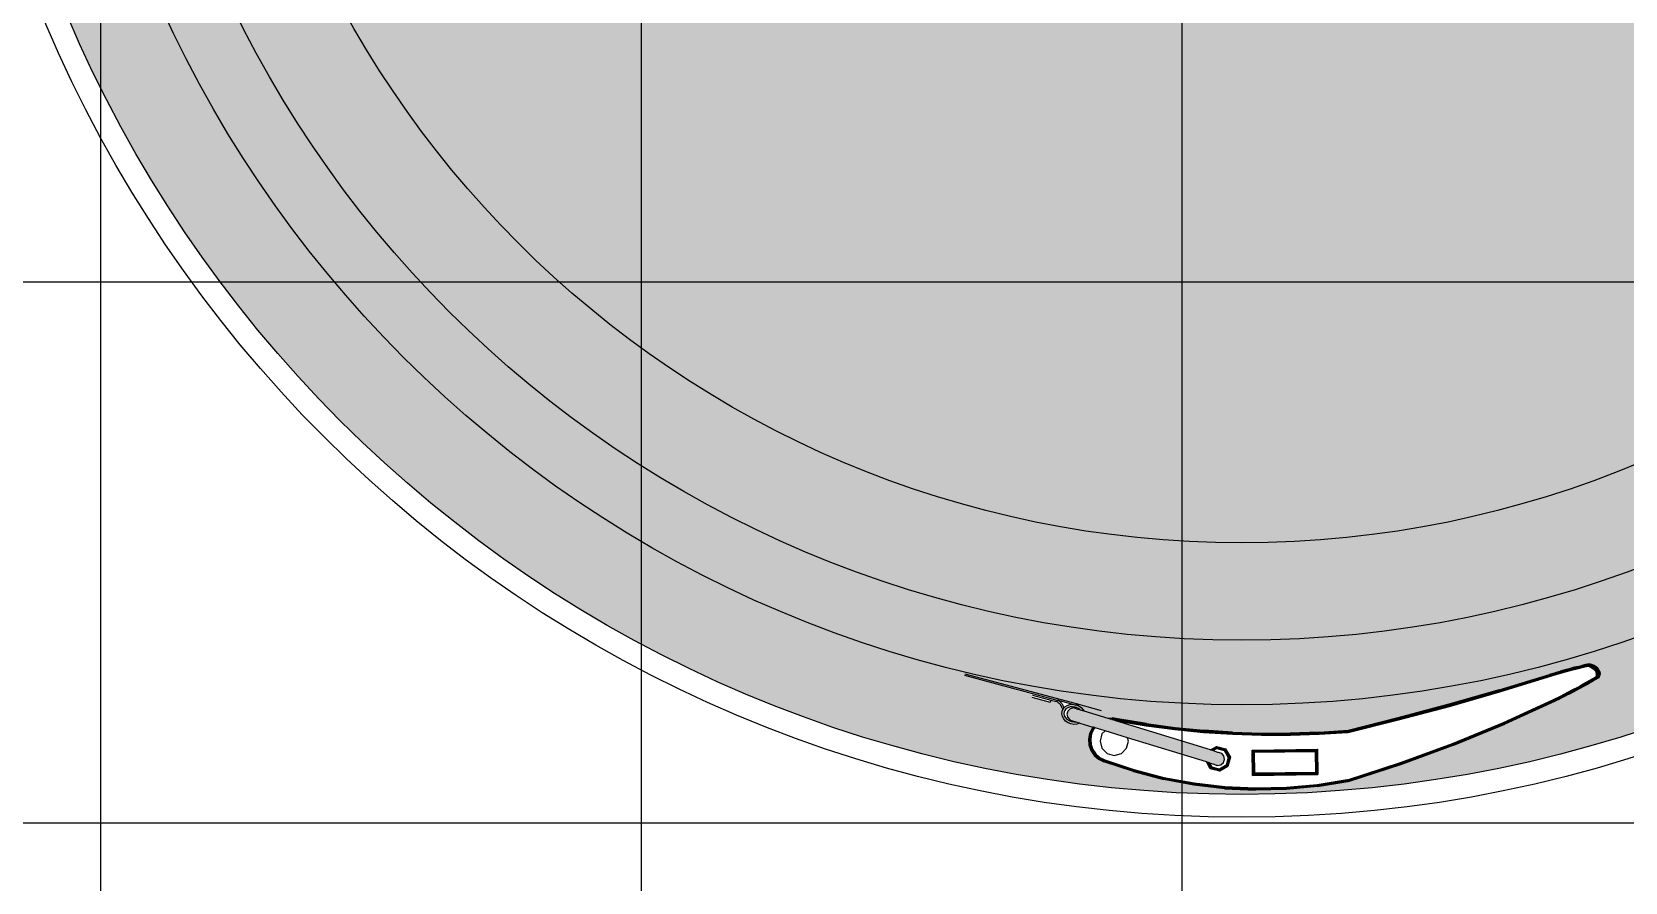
# Model space of a CAD drawing. Header units: millimetres. Extents: x -10849 to 51582, y -14593 to 28921.
# Drawn here: x 9345.4 to 9683, y 17639.5 to 17819.6 of the extents above; entities that cross this region are included whole.
import ezdxf

# ---------------------------------------------------------------- set-up
doc = ezdxf.new("R2010")
doc.units = ezdxf.units.MM
doc.layers.add('A-Door', color=150, linetype='Continuous')
doc.layers.add('Edges', color=7, linetype='Continuous')

# ---------------------------------------------------------------- blocks, each defined once
blk = doc.blocks.new('plasticwaterdrumplan')
at = {"layer": 'Edges'}
for p, q in [((31.297, -10.199), (31.331, -10.189)), ((31.331, -10.191), (31.298, -10.201)), ((31.332, -10.194), (31.299, -10.204)), ((31.364, -10.179), (31.331, -10.189)), ((31.365, -10.182), (31.331, -10.191)), ((31.366, -10.185), (31.332, -10.194)), ((31.367, -10.189), (31.334, -10.198)), ((31.369, -10.193), (31.335, -10.203)), ((31.337, -10.208), (31.404, -10.189)), ((31.398, -10.17), (31.364, -10.179)), ((31.399, -10.172), (31.365, -10.182)), ((31.4, -10.175), (31.366, -10.185)), ((31.401, -10.179), (31.367, -10.189)), ((31.402, -10.184), (31.369, -10.193)), ((31.398, -10.17), (31.432, -10.161)), ((31.433, -10.163), (31.399, -10.172)), ((31.434, -10.166), (31.4, -10.175)), ((31.435, -10.17), (31.401, -10.179)), ((31.436, -10.175), (31.402, -10.184)), ((31.404, -10.189), (31.437, -10.18)), ((31.466, -10.152), (31.432, -10.161)), ((31.467, -10.154), (31.433, -10.163)), ((31.467, -10.157), (31.434, -10.166)), ((31.468, -10.161), (31.435, -10.17)), ((31.469, -10.166), (31.436, -10.175)), ((31.437, -10.18), (31.504, -10.162)), ((31.5, -10.143), (31.466, -10.152)), ((31.501, -10.146), (31.467, -10.154)), ((31.501, -10.149), (31.467, -10.157)), ((31.502, -10.153), (31.468, -10.161)), ((31.503, -10.157), (31.469, -10.166)), ((31.5, -10.143), (31.534, -10.134)), ((31.535, -10.137), (31.501, -10.146)), ((31.535, -10.14), (31.501, -10.149)), ((31.536, -10.144), (31.502, -10.153)), ((31.537, -10.149), (31.503, -10.157)), ((31.504, -10.162), (31.538, -10.154)), ((31.568, -10.126), (31.534, -10.134)), ((31.569, -10.129), (31.535, -10.137)), ((31.569, -10.132), (31.535, -10.14)), ((31.57, -10.136), (31.536, -10.144)), ((31.571, -10.141), (31.537, -10.149)), ((31.538, -10.154), (31.591, -10.141)), ((31.603, -10.118), (31.568, -10.126)), ((31.601, -10.121), (31.569, -10.129)), ((31.599, -10.125), (31.569, -10.132)), ((31.597, -10.13), (31.57, -10.136)), ((31.594, -10.135), (31.571, -10.141)), ((31.594, -10.135), (31.591, -10.141)), ((31.591, -10.141), (31.604, -10.145)), ((31.597, -10.13), (31.594, -10.135)), ((31.61, -10.14), (31.594, -10.135)), ((31.599, -10.125), (31.597, -10.13)), ((31.616, -10.135), (31.597, -10.13)), ((31.601, -10.121), (31.599, -10.125)), ((31.621, -10.131), (31.599, -10.125)), ((31.603, -10.118), (31.601, -10.121)), ((31.625, -10.128), (31.601, -10.121)), ((31.603, -10.118), (31.628, -10.125)), ((31.627, -10.126), (31.603, -10.118)), ((31.604, -10.145), (31.623, -10.153)), ((31.63, -10.148), (31.61, -10.14)), ((31.616, -10.135), (31.621, -10.131)), ((31.637, -10.143), (31.616, -10.135)), ((31.621, -10.131), (31.625, -10.128)), ((31.643, -10.14), (31.621, -10.131)), ((31.623, -10.153), (31.639, -10.162)), ((31.625, -10.128), (31.627, -10.126)), ((31.647, -10.137), (31.625, -10.128)), ((31.627, -10.126), (31.628, -10.125)), ((31.65, -10.135), (31.627, -10.126)), ((31.651, -10.134), (31.628, -10.125)), ((31.647, -10.158), (31.63, -10.148)), ((31.643, -10.14), (31.637, -10.143)), ((31.654, -10.154), (31.637, -10.143)), ((31.639, -10.162), (31.652, -10.174)), ((31.647, -10.137), (31.643, -10.14)), ((31.661, -10.151), (31.643, -10.14)), ((31.65, -10.135), (31.647, -10.137)), ((31.666, -10.148), (31.647, -10.137)), ((31.661, -10.17), (31.647, -10.158)), ((31.65, -10.135), (31.651, -10.134)), ((31.669, -10.146), (31.65, -10.135)), ((31.67, -10.146), (31.651, -10.134)), ((31.652, -10.174), (31.662, -10.187)), ((31.661, -10.151), (31.654, -10.154)), ((31.669, -10.167), (31.654, -10.154)), ((31.666, -10.148), (31.661, -10.151)), ((31.675, -10.164), (31.661, -10.151)), ((31.671, -10.184), (31.661, -10.17)), ((31.662, -10.187), (31.667, -10.201)), ((31.669, -10.146), (31.666, -10.148)), ((31.681, -10.161), (31.666, -10.148)), ((31.669, -10.146), (31.67, -10.146)), ((31.684, -10.16), (31.669, -10.146)), ((31.669, -10.167), (31.675, -10.164)), ((31.679, -10.181), (31.669, -10.167)), ((31.67, -10.146), (31.685, -10.159)), ((31.677, -10.199), (31.671, -10.184)), ((31.675, -10.164), (31.681, -10.161)), ((31.686, -10.178), (31.675, -10.164)), ((31.686, -10.178), (31.679, -10.181)), ((31.685, -10.196), (31.679, -10.181)), ((31.681, -10.161), (31.684, -10.16)), ((31.692, -10.176), (31.681, -10.161)), ((31.684, -10.16), (31.685, -10.159)), ((31.695, -10.175), (31.684, -10.16)), ((31.696, -10.175), (31.685, -10.159)), ((31.693, -10.194), (31.685, -10.196)), ((31.688, -10.213), (31.685, -10.196)), ((31.692, -10.176), (31.686, -10.178)), ((31.693, -10.194), (31.686, -10.178)), ((31.695, -10.175), (31.692, -10.176)), ((31.698, -10.193), (31.692, -10.176)), ((31.698, -10.193), (31.693, -10.194)), ((31.695, -10.212), (31.693, -10.194)), ((31.695, -10.175), (31.696, -10.175)), ((31.702, -10.192), (31.695, -10.175)), ((31.703, -10.192), (31.696, -10.175)), ((31.702, -10.192), (31.698, -10.193)), ((31.701, -10.211), (31.698, -10.193)), ((31.702, -10.192), (31.703, -10.192)), ((31.704, -10.21), (31.702, -10.192)), ((31.703, -10.192), (31.706, -10.21)), ((25.724, -10.226), (26.594, -10.46)), ((25.728, -10.213), (26.776, -10.493)), ((30.757, -10.364), (31.23, -10.219)), ((31.231, -10.222), (30.758, -10.366)), ((31.232, -10.225), (30.759, -10.369)), ((31.234, -10.229), (30.761, -10.373)), ((31.235, -10.233), (30.763, -10.377)), ((30.764, -10.382), (31.304, -10.217)), ((31.263, -10.209), (31.23, -10.219)), ((31.264, -10.211), (31.231, -10.222)), ((31.265, -10.214), (31.232, -10.225)), ((31.267, -10.218), (31.234, -10.229)), ((31.269, -10.223), (31.235, -10.233)), ((31.263, -10.209), (31.297, -10.199)), ((31.298, -10.201), (31.264, -10.211)), ((31.299, -10.204), (31.265, -10.214)), ((31.3, -10.208), (31.267, -10.218)), ((31.302, -10.213), (31.269, -10.223)), ((31.334, -10.198), (31.3, -10.208)), ((31.335, -10.203), (31.302, -10.213)), ((31.304, -10.217), (31.337, -10.208)), ((31.438, -10.368), (31.508, -10.331)), ((31.513, -10.334), (31.478, -10.353)), ((31.517, -10.338), (31.483, -10.356)), ((31.521, -10.34), (31.486, -10.359)), ((31.524, -10.343), (31.489, -10.361)), ((31.527, -10.344), (31.492, -10.363)), ((31.508, -10.331), (31.542, -10.312)), ((31.547, -10.316), (31.513, -10.334)), ((31.552, -10.319), (31.517, -10.338)), ((31.556, -10.322), (31.521, -10.34)), ((31.559, -10.324), (31.524, -10.343)), ((31.561, -10.325), (31.527, -10.344)), ((31.542, -10.312), (31.609, -10.274)), ((31.581, -10.297), (31.547, -10.316)), ((31.586, -10.3), (31.552, -10.319)), ((31.59, -10.302), (31.556, -10.322)), ((31.593, -10.305), (31.559, -10.324)), ((31.561, -10.325), (31.596, -10.306)), ((31.615, -10.277), (31.581, -10.297)), ((31.62, -10.281), (31.586, -10.3)), ((31.624, -10.283), (31.59, -10.302)), ((31.627, -10.285), (31.593, -10.305)), ((31.63, -10.287), (31.596, -10.306)), ((31.609, -10.274), (31.665, -10.242)), ((31.648, -10.258), (31.615, -10.277)), ((31.653, -10.261), (31.62, -10.281)), ((31.657, -10.264), (31.624, -10.283)), ((31.661, -10.266), (31.627, -10.285)), ((31.663, -10.268), (31.63, -10.287)), ((31.673, -10.244), (31.648, -10.258)), ((31.681, -10.245), (31.653, -10.261)), ((31.688, -10.246), (31.657, -10.264)), ((31.693, -10.247), (31.661, -10.266)), ((31.663, -10.268), (31.697, -10.248)), ((31.696, -10.248), (31.663, -10.268)), ((31.668, -10.233), (31.665, -10.242)), ((31.665, -10.242), (31.673, -10.244)), ((31.667, -10.201), (31.67, -10.216)), ((31.67, -10.216), (31.668, -10.233)), ((31.673, -10.244), (31.677, -10.231)), ((31.673, -10.244), (31.681, -10.245)), ((31.679, -10.215), (31.677, -10.199)), ((31.677, -10.231), (31.679, -10.215)), ((31.681, -10.245), (31.686, -10.231)), ((31.681, -10.245), (31.688, -10.246)), ((31.686, -10.231), (31.688, -10.213)), ((31.686, -10.231), (31.693, -10.23)), ((31.695, -10.212), (31.688, -10.213)), ((31.688, -10.246), (31.693, -10.23)), ((31.688, -10.246), (31.693, -10.247)), ((31.693, -10.23), (31.695, -10.212)), ((31.693, -10.247), (31.699, -10.229)), ((31.693, -10.23), (31.699, -10.229)), ((31.693, -10.247), (31.696, -10.248)), ((31.701, -10.211), (31.695, -10.212)), ((31.696, -10.248), (31.702, -10.229)), ((31.696, -10.248), (31.697, -10.248)), ((31.697, -10.248), (31.703, -10.229)), ((31.699, -10.229), (31.701, -10.211)), ((31.699, -10.229), (31.702, -10.229)), ((31.704, -10.21), (31.701, -10.211)), ((31.702, -10.229), (31.704, -10.21)), ((31.702, -10.229), (31.703, -10.229)), ((31.706, -10.21), (31.703, -10.229)), ((31.704, -10.21), (31.706, -10.21)), ((26.359, -10.433), (26.532, -10.48)), ((26.364, -10.414), (26.537, -10.46)), ((26.537, -10.46), (26.532, -10.48)), ((26.537, -10.46), (26.59, -10.474)), ((26.599, -10.478), (26.59, -10.474)), ((26.594, -10.46), (26.602, -10.462)), ((26.607, -10.483), (26.599, -10.478)), ((26.616, -10.47), (26.602, -10.462)), ((26.602, -10.462), (26.745, -10.5)), ((26.607, -10.483), (26.614, -10.489)), ((26.621, -10.495), (26.614, -10.489)), ((26.623, -10.475), (26.616, -10.47)), ((26.628, -10.503), (26.621, -10.495)), ((26.629, -10.48), (26.623, -10.475)), ((26.635, -10.486), (26.629, -10.48)), ((26.64, -10.492), (26.635, -10.486)), ((26.645, -10.498), (26.64, -10.492)), ((26.776, -10.493), (27.012, -10.557)), ((26.776, -10.493), (26.8, -10.515)), ((30.757, -10.364), (30.282, -10.5)), ((30.758, -10.366), (30.283, -10.502)), ((30.759, -10.369), (30.284, -10.505)), ((30.761, -10.373), (30.285, -10.509)), ((30.763, -10.377), (30.286, -10.514)), ((30.288, -10.519), (30.764, -10.382)), ((30.797, -10.67), (31.262, -10.457)), ((31.266, -10.461), (30.801, -10.674)), ((31.27, -10.464), (30.804, -10.678)), ((31.273, -10.468), (30.807, -10.681)), ((31.276, -10.47), (30.809, -10.684)), ((31.278, -10.472), (30.811, -10.686)), ((31.262, -10.457), (31.333, -10.422)), ((31.302, -10.443), (31.266, -10.461)), ((31.306, -10.447), (31.27, -10.464)), ((31.309, -10.45), (31.273, -10.468)), ((31.312, -10.452), (31.276, -10.47)), ((31.314, -10.454), (31.278, -10.472)), ((31.337, -10.426), (31.302, -10.443)), ((31.342, -10.429), (31.306, -10.447)), ((31.345, -10.432), (31.309, -10.45)), ((31.348, -10.435), (31.312, -10.452)), ((31.314, -10.454), (31.35, -10.436)), ((31.333, -10.422), (31.403, -10.386)), ((31.373, -10.408), (31.337, -10.426)), ((31.377, -10.411), (31.342, -10.429)), ((31.381, -10.414), (31.345, -10.432)), ((31.384, -10.417), (31.348, -10.435)), ((31.35, -10.436), (31.386, -10.418)), ((31.408, -10.39), (31.373, -10.408)), ((31.413, -10.393), (31.377, -10.411)), ((31.416, -10.396), (31.381, -10.414)), ((31.419, -10.398), (31.384, -10.417)), ((31.422, -10.4), (31.386, -10.418)), ((31.403, -10.386), (31.438, -10.368)), ((31.443, -10.371), (31.408, -10.39)), ((31.448, -10.375), (31.413, -10.393)), ((31.451, -10.378), (31.416, -10.396)), ((31.454, -10.38), (31.419, -10.398)), ((31.422, -10.4), (31.457, -10.382)), ((31.478, -10.353), (31.443, -10.371)), ((31.483, -10.356), (31.448, -10.375)), ((31.486, -10.359), (31.451, -10.378)), ((31.489, -10.361), (31.454, -10.38)), ((31.457, -10.382), (31.492, -10.363)), ((26.633, -10.51), (26.628, -10.503)), ((26.638, -10.518), (26.633, -10.51)), ((26.642, -10.527), (26.638, -10.518)), ((26.641, -10.59), (26.644, -10.566)), ((26.646, -10.615), (26.641, -10.59)), ((26.645, -10.536), (26.642, -10.527)), ((26.644, -10.566), (26.654, -10.544)), ((26.649, -10.506), (26.645, -10.498)), ((26.646, -10.539), (26.645, -10.536)), ((26.65, -10.545), (26.646, -10.539)), ((26.658, -10.638), (26.646, -10.615)), ((26.653, -10.513), (26.649, -10.506)), ((26.65, -10.545), (26.649, -10.55)), ((26.658, -10.529), (26.65, -10.545)), ((26.656, -10.521), (26.653, -10.513)), ((26.654, -10.544), (26.67, -10.525)), ((26.658, -10.529), (26.656, -10.521)), ((26.676, -10.658), (26.658, -10.638)), ((26.662, -10.571), (26.66, -10.586)), ((26.66, -10.586), (26.663, -10.604)), ((26.668, -10.557), (26.662, -10.571)), ((26.663, -10.604), (26.673, -10.622)), ((26.679, -10.543), (26.668, -10.557)), ((26.67, -10.525), (26.692, -10.511)), ((26.673, -10.622), (26.688, -10.639)), ((26.696, -10.532), (26.679, -10.543)), ((26.696, -10.564), (26.688, -10.594)), ((26.688, -10.594), (26.696, -10.625)), ((26.688, -10.639), (26.708, -10.653)), ((26.692, -10.511), (26.717, -10.502)), ((26.718, -10.525), (26.696, -10.532)), ((26.718, -10.541), (26.696, -10.564)), ((26.696, -10.625), (26.718, -10.648)), ((26.717, -10.502), (26.745, -10.5)), ((26.742, -10.523), (26.718, -10.525)), ((26.749, -10.533), (26.718, -10.541)), ((26.767, -10.527), (26.742, -10.523)), ((26.745, -10.5), (26.773, -10.504)), ((26.745, -10.5), (26.772, -10.507)), ((26.78, -10.541), (26.749, -10.533)), ((26.791, -10.536), (26.767, -10.527)), ((26.8, -10.515), (26.772, -10.507)), ((26.773, -10.504), (26.8, -10.515)), ((26.78, -10.541), (26.805, -10.549)), ((26.811, -10.55), (26.791, -10.536)), ((26.8, -10.515), (26.823, -10.531)), ((26.811, -10.55), (26.805, -10.549)), ((26.812, -10.551), (26.811, -10.55)), ((26.812, -10.551), (26.846, -10.561)), ((26.823, -10.531), (26.841, -10.551)), ((26.841, -10.551), (26.846, -10.561)), ((26.846, -10.561), (27.073, -10.631)), ((27.073, -10.631), (27.115, -10.627)), ((27.078, -10.633), (27.073, -10.631)), ((27.078, -10.633), (27.114, -10.63)), ((27.087, -10.635), (27.078, -10.633)), ((27.087, -10.635), (27.114, -10.633)), ((27.098, -10.639), (27.087, -10.635)), ((27.098, -10.639), (27.114, -10.638)), ((27.11, -10.643), (27.098, -10.639)), ((27.11, -10.643), (27.114, -10.642)), ((27.114, -10.63), (27.115, -10.627)), ((27.114, -10.633), (27.114, -10.63)), ((27.114, -10.63), (27.168, -10.64)), ((27.114, -10.633), (27.168, -10.643)), ((27.114, -10.638), (27.114, -10.633)), ((27.114, -10.638), (27.167, -10.648)), ((27.114, -10.642), (27.166, -10.652)), ((27.148, -10.654), (27.114, -10.642)), ((27.169, -10.638), (27.115, -10.627)), ((27.437, -10.684), (27.168, -10.64)), ((27.436, -10.688), (27.168, -10.643)), ((27.437, -10.682), (27.169, -10.638)), ((29.804, -10.627), (29.334, -10.745)), ((29.805, -10.63), (29.334, -10.747)), ((29.806, -10.633), (29.335, -10.75)), ((29.807, -10.637), (29.335, -10.754)), ((29.808, -10.641), (29.335, -10.759)), ((29.336, -10.764), (29.809, -10.646)), ((30.282, -10.5), (29.804, -10.627)), ((30.283, -10.502), (29.805, -10.63)), ((30.284, -10.505), (29.806, -10.633)), ((30.285, -10.509), (29.807, -10.637)), ((30.286, -10.514), (29.808, -10.641)), ((29.809, -10.646), (30.288, -10.519)), ((26.699, -10.674), (26.676, -10.658)), ((26.725, -10.684), (26.699, -10.674)), ((26.708, -10.653), (26.731, -10.662)), ((26.718, -10.648), (26.772, -10.664)), ((26.753, -10.689), (26.725, -10.684)), ((26.731, -10.662), (26.756, -10.665)), ((26.781, -10.686), (26.753, -10.689)), ((26.756, -10.665), (26.772, -10.664)), ((26.772, -10.664), (26.81, -10.676)), ((26.806, -10.678), (26.781, -10.686)), ((26.81, -10.676), (26.806, -10.678)), ((26.81, -10.676), (26.933, -10.714)), ((26.902, -10.773), (26.891, -10.827)), ((26.894, -10.827), (26.904, -10.774)), ((26.897, -10.828), (26.907, -10.775)), ((26.926, -10.723), (26.902, -10.773)), ((26.902, -10.773), (26.904, -10.774)), ((26.902, -10.828), (26.911, -10.776)), ((26.904, -10.774), (26.928, -10.725)), ((26.904, -10.774), (26.907, -10.775)), ((26.906, -10.828), (26.916, -10.778)), ((26.907, -10.775), (26.931, -10.726)), ((26.907, -10.775), (26.911, -10.776)), ((26.911, -10.776), (26.934, -10.729)), ((26.921, -10.779), (26.912, -10.828)), ((26.916, -10.778), (26.938, -10.731)), ((26.943, -10.734), (26.921, -10.779)), ((26.933, -10.714), (26.926, -10.723)), ((26.928, -10.725), (26.926, -10.723)), ((26.928, -10.725), (26.936, -10.715)), ((26.931, -10.726), (26.928, -10.725)), ((26.931, -10.726), (26.94, -10.716)), ((26.934, -10.729), (26.931, -10.726)), ((26.936, -10.715), (26.933, -10.714)), ((26.934, -10.729), (26.944, -10.717)), ((26.94, -10.716), (26.936, -10.715)), ((26.938, -10.731), (26.949, -10.719)), ((26.944, -10.717), (26.94, -10.716)), ((26.955, -10.72), (26.943, -10.734)), ((26.949, -10.719), (26.944, -10.717)), ((26.955, -10.72), (26.949, -10.719)), ((27.048, -10.749), (26.955, -10.72)), ((27.018, -10.779), (27, -10.846)), ((27.048, -10.749), (27.018, -10.779)), ((27.259, -10.814), (27.048, -10.749)), ((27.165, -10.658), (27.148, -10.654)), ((28.039, -10.928), (27.148, -10.654)), ((27.165, -10.658), (27.434, -10.702)), ((27.435, -10.697), (27.166, -10.652)), ((27.436, -10.692), (27.167, -10.648)), ((27.434, -10.702), (27.704, -10.737)), ((27.705, -10.732), (27.435, -10.697)), ((27.706, -10.723), (27.436, -10.688)), ((27.705, -10.727), (27.436, -10.692)), ((27.437, -10.682), (27.706, -10.717)), ((27.706, -10.72), (27.437, -10.684)), ((27.704, -10.737), (27.975, -10.764)), ((27.976, -10.754), (27.705, -10.727)), ((27.976, -10.759), (27.705, -10.732)), ((27.706, -10.717), (27.977, -10.744)), ((27.977, -10.746), (27.706, -10.72)), ((27.976, -10.75), (27.706, -10.723)), ((27.975, -10.764), (28.247, -10.782)), ((28.248, -10.767), (27.976, -10.75)), ((28.248, -10.772), (27.976, -10.754)), ((28.247, -10.776), (27.976, -10.759)), ((28.248, -10.762), (27.977, -10.744)), ((28.248, -10.764), (27.977, -10.746)), ((28.519, -10.785), (28.247, -10.776)), ((28.247, -10.782), (28.519, -10.791)), ((28.248, -10.762), (28.52, -10.77)), ((28.52, -10.773), (28.248, -10.764)), ((28.52, -10.776), (28.248, -10.767)), ((28.519, -10.781), (28.248, -10.772)), ((28.792, -10.781), (28.519, -10.781)), ((28.792, -10.785), (28.519, -10.785)), ((28.519, -10.791), (28.792, -10.791)), ((28.52, -10.77), (28.791, -10.77)), ((28.791, -10.773), (28.52, -10.773)), ((28.792, -10.776), (28.52, -10.776)), ((29.063, -10.762), (28.791, -10.77)), ((29.063, -10.764), (28.791, -10.773)), ((29.063, -10.768), (28.792, -10.776)), ((29.063, -10.772), (28.792, -10.781)), ((29.064, -10.777), (28.792, -10.785)), ((28.792, -10.791), (29.064, -10.782)), ((29.063, -10.762), (29.334, -10.745)), ((29.334, -10.747), (29.063, -10.764)), ((29.335, -10.75), (29.063, -10.768)), ((29.326, -10.756), (29.063, -10.772)), ((29.327, -10.76), (29.064, -10.777)), ((29.064, -10.782), (29.328, -10.765)), ((29.335, -10.754), (29.326, -10.756)), ((29.326, -10.756), (29.327, -10.76)), ((29.327, -10.761), (29.332, -10.759)), ((29.332, -10.759), (29.327, -10.76)), ((29.327, -10.76), (29.327, -10.761)), ((29.327, -10.761), (29.328, -10.765)), ((29.328, -10.766), (29.336, -10.764)), ((29.328, -10.765), (29.336, -10.764)), ((29.328, -10.765), (29.328, -10.766)), ((29.332, -10.759), (29.335, -10.759)), ((29.334, -10.747), (29.334, -10.745)), ((29.335, -10.75), (29.334, -10.747)), ((29.335, -10.754), (29.335, -10.75)), ((29.335, -10.754), (29.335, -10.759)), ((29.335, -10.759), (29.336, -10.764)), ((30.318, -10.868), (30.797, -10.67)), ((30.801, -10.674), (30.321, -10.872)), ((30.804, -10.678), (30.324, -10.876)), ((30.807, -10.681), (30.327, -10.879)), ((30.809, -10.684), (30.329, -10.882)), ((30.33, -10.884), (30.811, -10.686)), ((26.891, -10.827), (26.896, -10.882)), ((26.894, -10.827), (26.891, -10.827)), ((26.898, -10.882), (26.894, -10.827)), ((26.897, -10.828), (26.894, -10.827)), ((26.896, -10.882), (26.914, -10.935)), ((26.898, -10.882), (26.896, -10.882)), ((26.901, -10.881), (26.897, -10.828)), ((26.902, -10.828), (26.897, -10.828)), ((26.901, -10.881), (26.898, -10.882)), ((26.916, -10.933), (26.898, -10.882)), ((26.906, -10.88), (26.901, -10.881)), ((26.919, -10.932), (26.901, -10.881)), ((26.906, -10.88), (26.902, -10.828)), ((26.91, -10.879), (26.906, -10.828)), ((26.923, -10.93), (26.906, -10.88)), ((26.927, -10.928), (26.91, -10.879)), ((26.912, -10.828), (26.916, -10.878)), ((26.916, -10.933), (26.914, -10.935)), ((26.914, -10.935), (26.945, -10.98)), ((26.916, -10.878), (26.932, -10.925)), ((26.919, -10.932), (26.916, -10.933)), ((26.947, -10.979), (26.916, -10.933)), ((26.923, -10.93), (26.919, -10.932)), ((26.95, -10.976), (26.919, -10.932)), ((26.953, -10.974), (26.923, -10.93)), ((26.956, -10.97), (26.927, -10.928)), ((26.932, -10.925), (26.96, -10.967)), ((27, -10.846), (27.018, -10.913)), ((27.018, -10.913), (27.067, -10.962)), ((27.201, -10.962), (27.25, -10.913)), ((27.25, -10.913), (27.268, -10.846)), ((27.268, -10.846), (27.259, -10.814)), ((28.001, -11.042), (27.259, -10.814)), ((28.039, -10.928), (28.095, -10.896)), ((28.045, -10.93), (28.039, -10.928)), ((28.096, -10.901), (28.045, -10.93)), ((28.052, -10.932), (28.045, -10.93)), ((28.096, -10.907), (28.052, -10.932)), ((28.057, -10.934), (28.052, -10.932)), ((28.097, -10.911), (28.057, -10.934)), ((28.061, -10.935), (28.057, -10.934)), ((28.097, -10.914), (28.061, -10.935)), ((28.065, -10.936), (28.061, -10.935)), ((28.065, -10.936), (28.098, -10.917)), ((28.065, -10.936), (28.106, -10.949)), ((28.095, -10.896), (28.182, -10.919)), ((28.179, -10.924), (28.096, -10.901)), ((28.096, -10.907), (28.096, -10.901)), ((28.176, -10.928), (28.096, -10.907)), ((28.097, -10.911), (28.096, -10.907)), ((28.173, -10.931), (28.097, -10.911)), ((28.097, -10.914), (28.097, -10.911)), ((28.171, -10.934), (28.097, -10.914)), ((28.098, -10.917), (28.097, -10.914)), ((28.098, -10.917), (28.169, -10.936)), ((28.171, -10.934), (28.169, -10.936)), ((28.169, -10.936), (28.206, -11)), ((28.173, -10.931), (28.171, -10.934)), ((28.209, -11), (28.171, -10.934)), ((28.176, -10.928), (28.173, -10.931)), ((28.212, -11), (28.173, -10.931)), ((28.179, -10.924), (28.176, -10.928)), ((28.217, -10.999), (28.176, -10.928)), ((28.222, -10.998), (28.179, -10.924)), ((28.182, -10.919), (28.228, -10.998)), ((28.433, -10.932), (29.046, -10.923)), ((28.436, -11.169), (28.433, -10.932)), ((28.433, -10.932), (28.438, -10.937)), ((29.041, -10.928), (28.438, -10.937)), ((28.438, -10.937), (28.441, -11.163)), ((28.438, -10.937), (28.443, -10.941)), ((29.036, -10.933), (28.443, -10.941)), ((28.443, -10.941), (28.446, -11.158)), ((28.443, -10.941), (28.447, -10.946)), ((29.032, -10.937), (28.447, -10.946)), ((28.447, -10.946), (28.45, -10.949)), ((28.447, -10.946), (28.45, -11.154)), ((29.029, -10.941), (28.45, -10.949)), ((28.453, -10.951), (29.026, -10.943)), ((29.026, -10.943), (29.029, -10.941)), ((29.026, -10.943), (29.029, -11.14)), ((29.029, -10.941), (29.032, -10.937)), ((29.031, -11.143), (29.029, -10.941)), ((29.032, -10.937), (29.036, -10.933)), ((29.035, -11.146), (29.032, -10.937)), ((29.036, -10.933), (29.041, -10.928)), ((29.039, -11.15), (29.036, -10.933)), ((29.041, -10.928), (29.046, -10.923)), ((29.044, -11.155), (29.041, -10.928)), ((29.046, -10.923), (29.049, -11.16)), ((29.827, -11.048), (30.318, -10.868)), ((30.321, -10.872), (29.83, -11.053)), ((30.324, -10.876), (29.832, -11.057)), ((30.327, -10.879), (29.834, -11.061)), ((30.329, -10.882), (29.836, -11.063)), ((30.33, -10.884), (29.837, -11.066)), ((26.945, -10.98), (26.947, -10.979)), ((26.945, -10.98), (26.987, -11.016)), ((26.947, -10.979), (26.95, -10.976)), ((26.989, -11.014), (26.947, -10.979)), ((26.95, -10.976), (26.953, -10.974)), ((26.99, -11.011), (26.95, -10.976)), ((26.993, -11.008), (26.953, -10.974)), ((26.995, -11.004), (26.956, -10.97)), ((26.96, -10.967), (26.998, -10.999)), ((26.989, -11.014), (26.987, -11.016)), ((26.987, -11.016), (27.037, -11.04)), ((26.99, -11.011), (26.989, -11.014)), ((27.038, -11.038), (26.989, -11.014)), ((26.993, -11.008), (26.99, -11.011)), ((27.039, -11.035), (26.99, -11.011)), ((27.041, -11.031), (26.993, -11.008)), ((27.043, -11.026), (26.995, -11.004)), ((26.998, -10.999), (27.045, -11.022)), ((27.038, -11.038), (27.037, -11.04)), ((27.314, -11.133), (27.037, -11.04)), ((27.314, -11.13), (27.038, -11.038)), ((27.315, -11.127), (27.039, -11.035)), ((27.316, -11.123), (27.041, -11.031)), ((27.318, -11.119), (27.043, -11.026)), ((27.045, -11.022), (27.319, -11.114)), ((27.067, -10.962), (27.134, -10.98)), ((27.134, -10.98), (27.201, -10.962)), ((28.038, -11.107), (28.001, -11.042)), ((28.008, -11.044), (28.001, -11.042)), ((28.008, -11.044), (28.042, -11.103)), ((28.015, -11.047), (28.008, -11.044)), ((28.015, -11.047), (28.045, -11.098)), ((28.021, -11.048), (28.015, -11.047)), ((28.021, -11.048), (28.048, -11.095)), ((28.025, -11.05), (28.021, -11.048)), ((28.025, -11.05), (28.05, -11.092)), ((28.028, -11.051), (28.025, -11.05)), ((28.028, -11.051), (28.052, -11.09)), ((28.029, -11.051), (28.028, -11.051)), ((28.052, -11.09), (28.029, -11.051)), ((28.029, -11.051), (28.068, -11.063)), ((28.048, -11.095), (28.045, -11.098)), ((28.05, -11.092), (28.048, -11.095)), ((28.048, -11.095), (28.124, -11.115)), ((28.052, -11.09), (28.05, -11.092)), ((28.05, -11.092), (28.123, -11.112)), ((28.123, -11.109), (28.052, -11.09)), ((28.078, -11.066), (28.068, -11.063)), ((28.078, -11.066), (28.086, -11.068)), ((28.086, -11.068), (28.088, -11.069)), ((28.088, -11.069), (28.093, -11.071)), ((28.093, -11.071), (28.096, -11.071)), ((28.096, -11.071), (28.099, -11.072)), ((28.099, -11.072), (28.101, -11.073)), ((28.106, -11.074), (28.101, -11.073)), ((28.106, -10.949), (28.107, -10.949)), ((28.106, -11.074), (28.137, -11.069)), ((28.107, -10.949), (28.11, -10.95)), ((28.11, -10.95), (28.112, -10.951)), ((28.112, -10.951), (28.115, -10.952)), ((28.145, -10.962), (28.115, -10.952)), ((28.187, -11.072), (28.123, -11.109)), ((28.123, -11.112), (28.189, -11.074)), ((28.124, -11.115), (28.192, -11.076)), ((28.124, -11.12), (28.196, -11.079)), ((28.125, -11.125), (28.2, -11.082)), ((28.204, -11.085), (28.126, -11.13)), ((28.137, -11.069), (28.161, -11.048)), ((28.166, -10.986), (28.145, -10.962)), ((28.161, -11.048), (28.172, -11.018)), ((28.172, -11.018), (28.166, -10.986)), ((28.206, -11), (28.187, -11.072)), ((28.189, -11.074), (28.187, -11.072)), ((28.189, -11.074), (28.209, -11)), ((28.192, -11.076), (28.189, -11.074)), ((28.192, -11.076), (28.212, -11)), ((28.196, -11.079), (28.192, -11.076)), ((28.196, -11.079), (28.217, -10.999)), ((28.2, -11.082), (28.196, -11.079)), ((28.2, -11.082), (28.222, -10.998)), ((28.228, -10.998), (28.204, -11.085)), ((28.206, -11), (28.209, -11)), ((28.209, -11), (28.212, -11)), ((28.212, -11), (28.217, -10.999)), ((28.217, -10.999), (28.222, -10.998)), ((28.45, -10.949), (28.453, -11.151)), ((28.45, -10.949), (28.453, -10.951)), ((28.456, -11.148), (28.453, -10.951)), ((29.83, -11.053), (29.329, -11.216)), ((29.33, -11.21), (29.827, -11.048)), ((29.832, -11.057), (29.33, -11.22)), ((29.834, -11.061), (29.332, -11.225)), ((29.836, -11.063), (29.333, -11.227)), ((29.837, -11.066), (29.334, -11.23)), ((27.597, -11.204), (27.314, -11.13)), ((27.314, -11.133), (27.596, -11.206)), ((27.597, -11.2), (27.315, -11.127)), ((27.598, -11.196), (27.316, -11.123)), ((27.599, -11.192), (27.318, -11.119)), ((27.319, -11.114), (27.6, -11.187)), ((27.883, -11.259), (27.596, -11.206)), ((27.884, -11.254), (27.597, -11.2)), ((27.883, -11.257), (27.597, -11.204)), ((27.884, -11.25), (27.598, -11.196)), ((27.885, -11.245), (27.599, -11.192)), ((27.6, -11.187), (27.886, -11.24)), ((28.174, -11.279), (27.885, -11.245)), ((27.886, -11.24), (28.174, -11.273)), ((28.126, -11.13), (28.038, -11.107)), ((28.045, -11.098), (28.042, -11.103)), ((28.042, -11.103), (28.125, -11.125)), ((28.045, -11.098), (28.124, -11.12)), ((28.123, -11.112), (28.123, -11.109)), ((28.124, -11.115), (28.123, -11.112)), ((28.124, -11.12), (28.124, -11.115)), ((28.125, -11.125), (28.124, -11.12)), ((28.436, -11.169), (29.049, -11.16)), ((28.441, -11.163), (28.436, -11.169)), ((29.044, -11.155), (28.441, -11.163)), ((28.446, -11.158), (28.441, -11.163)), ((29.039, -11.15), (28.446, -11.158)), ((28.45, -11.154), (28.446, -11.158)), ((29.035, -11.146), (28.45, -11.154)), ((28.453, -11.151), (28.45, -11.154)), ((29.031, -11.143), (28.453, -11.151)), ((28.456, -11.148), (28.453, -11.151)), ((29.029, -11.14), (28.456, -11.148)), ((29.031, -11.143), (29.029, -11.14)), ((29.035, -11.146), (29.031, -11.143)), ((29.039, -11.15), (29.035, -11.146)), ((29.044, -11.155), (29.039, -11.15)), ((29.043, -11.254), (29.327, -11.208)), ((29.049, -11.16), (29.044, -11.155)), ((29.327, -11.213), (29.044, -11.259)), ((29.329, -11.218), (29.045, -11.264)), ((29.331, -11.222), (29.045, -11.268)), ((29.332, -11.225), (29.045, -11.271)), ((29.046, -11.274), (29.333, -11.227)), ((29.327, -11.208), (29.33, -11.207)), ((29.327, -11.211), (29.327, -11.208)), ((29.327, -11.211), (29.33, -11.21)), ((29.327, -11.211), (29.327, -11.213)), ((29.331, -11.212), (29.327, -11.213)), ((29.327, -11.213), (29.329, -11.216)), ((29.329, -11.216), (29.329, -11.218)), ((29.329, -11.218), (29.33, -11.22)), ((29.33, -11.207), (29.33, -11.21)), ((29.33, -11.21), (29.331, -11.212)), ((29.33, -11.22), (29.331, -11.222)), ((29.331, -11.222), (29.332, -11.225)), ((29.332, -11.225), (29.333, -11.227)), ((29.333, -11.227), (29.334, -11.23)), ((28.173, -11.291), (27.883, -11.257)), ((28.172, -11.294), (27.883, -11.259)), ((28.173, -11.283), (27.884, -11.25)), ((28.173, -11.288), (27.884, -11.254)), ((28.172, -11.294), (28.464, -11.307)), ((28.464, -11.297), (28.173, -11.283)), ((28.464, -11.301), (28.173, -11.288)), ((28.464, -11.304), (28.173, -11.291)), ((28.174, -11.273), (28.464, -11.287)), ((28.464, -11.292), (28.174, -11.279)), ((28.464, -11.287), (28.754, -11.28)), ((28.754, -11.286), (28.464, -11.292)), ((28.755, -11.29), (28.464, -11.297)), ((28.755, -11.295), (28.464, -11.301)), ((28.755, -11.298), (28.464, -11.304)), ((28.755, -11.3), (28.464, -11.307)), ((28.754, -11.28), (29.043, -11.254)), ((29.044, -11.259), (28.754, -11.286)), ((29.045, -11.264), (28.755, -11.29)), ((29.045, -11.268), (28.755, -11.295)), ((29.045, -11.271), (28.755, -11.298)), ((29.046, -11.274), (28.755, -11.3))]:
    blk.add_line(p, q, dxfattribs=at)
for radius in [12.215, 11.999, 11.157, 10.549, 9.633]:
    blk.add_circle((28.334, 0.652), radius, dxfattribs=at)

msp = doc.modelspace()

# ---------------------------------------------------------------- hatches: boundary and pattern name
at = {"true_color": 0x939598}
h = msp.add_hatch(dxfattribs=at)
h.set_pattern_fill('ANSI37', color=252, scale=916.692695, angle=45)
h.set_pattern_definition([(90, (78.38, 20287.45), (-114.5866, 0), []), (180, (78.38, 20287.45), (-7e-15, -114.5866), [])])
h.paths.add_polyline_path([(9307.38, 18684.3), (9307.38, 17584.27), (10407.41, 17584.27), (10407.41, 18684.3)])
h = msp.add_hatch(color=5)
h.dxf.hatch_style = 1
h.paths.add_polyline_path([(9871.95, 17928.27, 1), (9331.59, 17928.27, 1)])
h.paths.add_polyline_path([(9350.54, 17928.27, -1), (9853, 17928.27, -1)], flags=16)
h.paths.add_polyline_path([(9364.24, 17928.27, -1), (9839.31, 17928.27, -1)], flags=0)
h.paths.add_polyline_path([(9384.87, 17928.27, -1), (9818.68, 17928.27, -1)], flags=0)
h.paths.add_polyline_path([(9739.15, 17928.23, -1), (9809.05, 17928.23, -1)], flags=0)
h.paths.add_polyline_path([(9742.79, 17928.23, -1), (9805.41, 17928.23, -1)], flags=0)
h.paths.add_polyline_path([(9744.18, 17928.23, -1), (9804.02, 17928.23, -1)], flags=0)
h.paths.add_polyline_path([(9746.98, 17928.23, -1), (9801.22, 17928.23, -1)], flags=0)
h.paths.add_polyline_path([(9792.13, 17920.27), (9787.47, 17923.46), (9786.48, 17921.08), (9784.21, 17918.12), (9781.25, 17915.85), (9778.87, 17914.87), (9782.06, 17910.2), (9779.25, 17909.04), (9774.1, 17908.36), (9768.96, 17909.04), (9766.14, 17910.2), (9769.33, 17914.87), (9766.95, 17915.85), (9763.99, 17918.12), (9761.72, 17921.08), (9760.73, 17923.46), (9756.07, 17920.27), (9754.9, 17923.09), (9754.23, 17928.23), (9754.9, 17933.38), (9756.07, 17936.19), (9760.73, 17933), (9761.72, 17935.38), (9763.99, 17938.34), (9766.95, 17940.61), (9769.33, 17941.6), (9766.14, 17946.26), (9768.96, 17947.43), (9774.1, 17948.11), (9779.25, 17947.43), (9782.06, 17946.26), (9778.87, 17941.6), (9781.25, 17940.61), (9784.21, 17938.34), (9786.48, 17935.38), (9787.47, 17933), (9792.13, 17936.19), (9793.3, 17933.38), (9793.98, 17928.23), (9793.3, 17923.09)], flags=0)
h.paths.add_polyline_path([(9766.01, 17928.23, -1), (9782.2, 17928.23, -1)], flags=0)
h.paths.add_polyline_path([(9557.32, 17678.66), (9561.21, 17677.62), (9561.32, 17678.06), (9557.43, 17679.1)], flags=16)
h.paths.add_polyline_path([(9568.28, 17675.78), (9568.4, 17675.74), (9568.15, 17676.02)], flags=16)
h.paths.add_polyline_path([(9677.6, 17682.82), (9677.51, 17682.84), (9676.37, 17682.17), (9674.84, 17681.3), (9673.28, 17680.45), (9671.71, 17679.61), (9670.1, 17678.79), (9668.89, 17678.19), (9668.07, 17677.79), (9657.57, 17672.97), (9646.73, 17668.51), (9635.63, 17664.42), (9624.3, 17660.73), (9624.28, 17660.79), (9617.81, 17659.74), (9611.27, 17659.15), (9604.7, 17658.99), (9598.14, 17659.29), (9591.62, 17660.07), (9585.16, 17661.26), (9578.81, 17662.91), (9572.58, 17664.99), (9571.46, 17665.53), (9570.51, 17666.34), (9569.81, 17667.37), (9569.4, 17668.55), (9569.3, 17669.79), (9569.53, 17671.01), (9570.18, 17672.37), (9567.5, 17673.19), (9566.51, 17672.87), (9565.23, 17673.06), (9564.18, 17673.78), (9563.64, 17674.84), (9563.76, 17675.95), (9563.77, 17675.96), (9563.83, 17676.09), (9563.78, 17676.25), (9563.77, 17676.28), (9563.75, 17676.35), (9563.68, 17676.55), (9563.59, 17676.74), (9563.49, 17676.93), (9563.36, 17677.1), (9563.22, 17677.26), (9563.06, 17677.41), (9562.89, 17677.54), (9562.71, 17677.65), (9562.51, 17677.74), (9561.32, 17678.06), (9543.02, 17683.32), (9562.6, 17678.07), (9566.71, 17677.31), (9567.23, 17676.83), (9566.62, 17676.99), (9566.01, 17677.15), (9565.38, 17677.11), (9564.81, 17676.91), (9564.32, 17676.6), (9563.95, 17676.17), (9563.73, 17675.67), (9563.67, 17675.12), (9563.78, 17674.57), (9564.04, 17674.05), (9564.44, 17673.6), (9564.96, 17673.24), (9565.55, 17673.01), (9566.19, 17672.92), (9566.81, 17672.96), (9567.39, 17673.16), (9567.46, 17673.2), (9566.61, 17673.46), (9565.96, 17673.41), (9564.89, 17673.83), (9564.21, 17674.6), (9564.02, 17675.59), (9564.68, 17676.35), (9565.66, 17676.68), (9566.79, 17676.51), (9567.51, 17676.01), (9566.79, 17676.24), (9566.1, 17676.42), (9565.4, 17676.24), (9564.9, 17675.73), (9564.71, 17675.03), (9564.9, 17674.34), (9565.4, 17673.83), (9566.61, 17673.46), (9567.46, 17673.2), (9570.25, 17672.34), (9570.31, 17672.32), (9570.39, 17672.3), (9570.49, 17672.27), (9570.6, 17672.24), (9570.72, 17672.2), (9572.84, 17671.55), (9577.58, 17670.09), (9594.28, 17664.95), (9594.73, 17664.81), (9595.8, 17664.48), (9596.02, 17664.42), (9596.46, 17664.28), (9596.66, 17664.23), (9597.35, 17664.36), (9597.89, 17664.83), (9598.13, 17665.51), (9598, 17666.21), (9597.53, 17666.75), (9596.88, 17666.98), (9595.73, 17667.34), (9595.65, 17667.36), (9595.55, 17667.39), (9595.43, 17667.43), (9575.07, 17673.69), (9574.31, 17673.95), (9574.23, 17673.95), (9573.7, 17674.11), (9573.51, 17674.17), (9573.39, 17674.21), (9574.33, 17674.29), (9575.55, 17674.06), (9581.59, 17673.07), (9587.65, 17672.27), (9593.74, 17671.67), (9599.85, 17671.27), (9605.96, 17671.07), (9612.08, 17671.07), (9618.2, 17671.27), (9624.31, 17671.65), (9634.89, 17674.3), (9645.65, 17677.17), (9656.35, 17680.23), (9666.99, 17683.48), (9668.12, 17683.83), (9669.63, 17684.28), (9671.16, 17684.7), (9672.69, 17685.11), (9674.22, 17685.49), (9675.38, 17685.75), (9676.25, 17685.52), (9677.29, 17684.89), (9677.42, 17684.58), (9677.75, 17684.13)], flags=16)
h.paths.add_polyline_path([(9677.63, 17683.27), (9677.65, 17683.27), (9677.64, 17683.31)], flags=16)
h.paths.add_polyline_path([(9612.09, 17670.73), (9618.21, 17670.93), (9623.7, 17671.29), (9624.12, 17671.39), (9618.21, 17671.04), (9612.09, 17670.84)], flags=0)
h.paths.add_polyline_path([(9624.1, 17671.52), (9618.2, 17671.14), (9618.22, 17670.82), (9624.16, 17671.2), (9624.14, 17671.29), (9624.14, 17671.32)], flags=0)
h.paths.add_polyline_path([(9612.09, 17670.62), (9605.96, 17670.62), (9599.83, 17670.82), (9593.71, 17671.22), (9587.6, 17671.82), (9581.52, 17672.62), (9575.47, 17673.61), (9575.07, 17673.69), (9574.05, 17674.04), (9573.95, 17674.03), (9574.07, 17674), (9575.49, 17673.73), (9581.54, 17672.73), (9587.61, 17671.93), (9593.71, 17671.33), (9599.83, 17670.93), (9605.96, 17670.73), (9612.09, 17670.73)], flags=16)
h.paths.add_polyline_path([(9677.8, 17683.72), (9677.46, 17683.65), (9677.38, 17682.86), (9677.41, 17682.85), (9677.48, 17682.84), (9676.75, 17682.39), (9675.61, 17681.74), (9674.07, 17680.87), (9672.5, 17680.03), (9670.91, 17679.2), (9669.7, 17678.59), (9669.65, 17678.63), (9668.84, 17678.23), (9668.02, 17677.84), (9657.52, 17673.02), (9646.7, 17668.56), (9635.6, 17664.47), (9624.13, 17660.74), (9624.13, 17660.83), (9617.8, 17659.8), (9611.27, 17659.2), (9604.7, 17659.05), (9598.15, 17659.35), (9591.63, 17660.11), (9585.18, 17661.32), (9578.82, 17662.97), (9572.6, 17665.05), (9571.49, 17665.59), (9570.56, 17666.39), (9569.86, 17667.4), (9569.46, 17668.56), (9569.36, 17669.79), (9569.59, 17670.99), (9570.12, 17672.1), (9570.07, 17672.14), (9570.25, 17672.34), (9570.72, 17672.2), (9570.45, 17671.89), (9569.97, 17670.87), (9569.76, 17669.76), (9569.84, 17668.64), (9570.22, 17667.58), (9570.85, 17666.65), (9571.71, 17665.92), (9572.75, 17665.42), (9578.94, 17663.34), (9585.26, 17661.7), (9591.69, 17660.5), (9598.18, 17659.75), (9604.71, 17659.44), (9611.24, 17659.59), (9617.75, 17660.19), (9624.13, 17661.22), (9624.6, 17661.3), (9635.41, 17664.82), (9646.46, 17668.88), (9657.24, 17673.33), (9667.71, 17678.13), (9669.31, 17678.92), (9670.9, 17679.73), (9671.68, 17680.14), (9673.24, 17680.97), (9674.01, 17681.39), (9675.54, 17682.25), (9676.78, 17682.97), (9676.85, 17683.18), (9676.89, 17683.54), (9676.84, 17683.89), (9676.71, 17684.21), (9676.5, 17684.51), (9676.2, 17684.76), (9675.84, 17684.98), (9675.41, 17685.16), (9675.13, 17685.24), (9673.92, 17684.95), (9673.17, 17684.76), (9671.66, 17684.37), (9670.9, 17684.17), (9669.4, 17683.74), (9668.66, 17683.52), (9656.51, 17679.81), (9645.78, 17676.74), (9634.99, 17673.86), (9624.34, 17671.22), (9624.16, 17671.17), (9624.09, 17671.59), (9618.2, 17671.21), (9612.08, 17671.01), (9612.09, 17670.84), (9605.96, 17670.84), (9599.84, 17671.04), (9593.72, 17671.44), (9587.63, 17672.04), (9581.55, 17672.84), (9575.51, 17673.84), (9573.96, 17674.13), (9573.7, 17674.11), (9573.51, 17674.17), (9574.32, 17674.23), (9575.54, 17674), (9581.58, 17673.01), (9587.65, 17672.21), (9593.74, 17671.61), (9599.85, 17671.21), (9605.96, 17671.01), (9612.08, 17671.01), (9618.2, 17671.21), (9624.31, 17671.61), (9634.9, 17674.24), (9645.67, 17677.11), (9656.37, 17680.18), (9667.01, 17683.42), (9668.14, 17683.77), (9669.65, 17684.22), (9671.17, 17684.64), (9672.7, 17685.05), (9674.24, 17685.43), (9675.35, 17685.69), (9675.38, 17685.75), (9675.94, 17685.59), (9675.96, 17685.6), (9676.72, 17685.29), (9677.41, 17684.67)], flags=16)
h.paths.add_polyline_path([(9677.46, 17684.47), (9677.48, 17684.48), (9677.41, 17684.54)], flags=16)
h.paths.add_polyline_path([(9667.89, 17677.96), (9657.4, 17673.15), (9646.6, 17668.69), (9635.52, 17664.62), (9624.22, 17660.94), (9624.26, 17660.85), (9635.56, 17664.54), (9646.65, 17668.62), (9657.47, 17673.07), (9667.96, 17677.89), (9668.78, 17678.28), (9669.58, 17678.69), (9670.39, 17679.09), (9671.19, 17679.5), (9671.98, 17679.91), (9672.77, 17680.33), (9673.55, 17680.75), (9674.32, 17681.18), (9675.09, 17681.61), (9675.86, 17682.04), (9676.62, 17682.48), (9676.86, 17682.62), (9676.91, 17682.76), (9675.39, 17681.88), (9673.85, 17681.03), (9672.29, 17680.19), (9670.71, 17679.36), (9669.1, 17678.55)], flags=0)
h.paths.add_polyline_path([(9624.65, 17661.19), (9624.15, 17661.11), (9624.18, 17661.04)], flags=0)
h.paths.add_polyline_path([(9677.51, 17684.07), (9677.34, 17684.02), (9677.22, 17682.95), (9676.15, 17682.32), (9674.62, 17681.45), (9673.07, 17680.6), (9671.5, 17679.77), (9669.91, 17678.95), (9668.7, 17678.35), (9668.6, 17678.43), (9669.41, 17678.83), (9670.21, 17679.24), (9671, 17679.64), (9671.79, 17680.05), (9672.58, 17680.47), (9673.35, 17680.89), (9674.13, 17681.31), (9674.89, 17681.74), (9675.65, 17682.17), (9676.41, 17682.61), (9677.03, 17682.97), (9677.1, 17683.58), (9677.05, 17683.94), (9676.91, 17684.28), (9676.69, 17684.59), (9676.38, 17684.86), (9676, 17685.09), (9675.55, 17685.28), (9675.19, 17685.37), (9674.66, 17685.25), (9673.9, 17685.07), (9673.14, 17684.88), (9672.38, 17684.68), (9671.63, 17684.48), (9670.87, 17684.28), (9670.12, 17684.07), (9669.36, 17683.85), (9668.61, 17683.63), (9667.87, 17683.4), (9667.11, 17683.17), (9656.47, 17679.92), (9645.74, 17676.85), (9634.97, 17673.98), (9624.33, 17671.33), (9624.34, 17671.22), (9623.82, 17671.18), (9624.33, 17671.35), (9624.31, 17671.54), (9634.92, 17674.17), (9645.69, 17677.05), (9656.4, 17680.11), (9667.04, 17683.36), (9668.17, 17683.71), (9669.68, 17684.15), (9671.19, 17684.58), (9672.72, 17684.98), (9674.25, 17685.36), (9675.3, 17685.6), (9675.35, 17685.69), (9675.88, 17685.54), (9675.94, 17685.59), (9676.44, 17685.38), (9676.87, 17685.12), (9676.77, 17685.07)], flags=0)
h.paths.add_polyline_path([(9676.75, 17684.83), (9676.15, 17685.19), (9675.68, 17685.38), (9675.25, 17685.5), (9674.65, 17685.35), (9673.88, 17685.17), (9673.12, 17684.98), (9672.36, 17684.79), (9671.6, 17684.59), (9670.84, 17684.38), (9670.08, 17684.17), (9669.33, 17683.95), (9668.58, 17683.73), (9667.83, 17683.5), (9667.74, 17683.71), (9668.88, 17684.06), (9670.4, 17684.49), (9671.92, 17684.91), (9673.46, 17685.3), (9675.03, 17685.68), (9675.79, 17685.47), (9675.88, 17685.54), (9676.38, 17685.34), (9676.8, 17685.08), (9676.63, 17684.99)], flags=16)
h.paths.add_polyline_path([(9672.04, 17679.86), (9672.83, 17680.28), (9673.62, 17680.7), (9674.39, 17681.13), (9675.16, 17681.56), (9676.31, 17682.21), (9676.69, 17682.43), (9675.55, 17681.78), (9674.01, 17680.92), (9672.44, 17680.07)], flags=16)
h.paths.add_polyline_path([(9674.63, 17685.45), (9674.62, 17685.52), (9673.85, 17685.33), (9673.86, 17685.26)], flags=0)
h.paths.add_polyline_path([(9669.3, 17684.04), (9669.28, 17684.11), (9670.03, 17684.33), (9670.06, 17684.26)], flags=0)
h.paths.add_polyline_path([(9617.79, 17659.87), (9611.26, 17659.27), (9604.71, 17659.12), (9598.15, 17659.42), (9591.64, 17660.18), (9585.19, 17661.39), (9578.84, 17663.04), (9572.63, 17665.12), (9571.53, 17665.65), (9570.61, 17666.43), (9569.93, 17667.43), (9569.53, 17668.58), (9569.43, 17669.78), (9569.66, 17670.97), (9570.18, 17672.06), (9570.42, 17672.34), (9570.26, 17672.01), (9570.54, 17672.33), (9569.85, 17670.91), (9569.64, 17669.77), (9569.73, 17668.62), (9570.11, 17667.53), (9570.76, 17666.57), (9571.64, 17665.82), (9572.71, 17665.31), (9578.9, 17663.23), (9585.24, 17661.59), (9591.67, 17660.38), (9598.17, 17659.63), (9604.71, 17659.32), (9611.25, 17659.47), (9617.77, 17660.07), (9624.15, 17661.11), (9624.13, 17661.15), (9624.22, 17661.17), (9624.27, 17660.92)], flags=0)
h.paths.add_polyline_path([(9617.81, 17667.64), (9617.89, 17662.3), (9604.08, 17662.11), (9604, 17667.44)], flags=0)
h.paths.add_polyline_path([(9617.42, 17667.24), (9617.49, 17662.69), (9604.47, 17662.5), (9604.4, 17667.06)], flags=0)
h.paths.add_polyline_path([(9598.37, 17667.72), (9599.39, 17665.96), (9598.86, 17663.98), (9597.1, 17662.96), (9595.12, 17663.49), (9594.28, 17664.95), (9594.45, 17664.9), (9594.92, 17664.76), (9595.42, 17663.88), (9597.03, 17663.45), (9598.47, 17664.28), (9598.9, 17665.89), (9598.07, 17667.33), (9596.46, 17667.76), (9595.73, 17667.34), (9595.13, 17667.52), (9596.4, 17668.25)], flags=0)
h.paths.add_polyline_path([(9598.29, 17667.62), (9599.27, 17665.94), (9598.76, 17664.06), (9597.08, 17663.09), (9595.2, 17663.59), (9594.45, 17664.9), (9594.9, 17664.76), (9595.47, 17663.81), (9597.04, 17663.39), (9598.53, 17664.24), (9598.97, 17665.9), (9598.11, 17667.38), (9596.46, 17667.83), (9595.65, 17667.36), (9595.29, 17667.47), (9596.42, 17668.12)], flags=0)
h.paths.add_polyline_path([(9595.21, 17663.8), (9595.34, 17663.77), (9594.73, 17664.81), (9594.6, 17664.85)], flags=0)
h.paths.add_polyline_path([(9595.5, 17663.63), (9595.38, 17663.83), (9595.27, 17663.69)], flags=0)
h.paths.add_polyline_path([(9598.22, 17667.53), (9599.15, 17665.92), (9598.67, 17664.13), (9597.06, 17663.21), (9597.05, 17663.31), (9598.59, 17664.2), (9599.05, 17665.91), (9598.16, 17667.45), (9596.32, 17667.94), (9596.43, 17668.01)], flags=0)
h.paths.add_polyline_path([(9567.5, 17676.02), (9567.48, 17676.03), (9567.35, 17676.06)], flags=0)
h.paths.add_polyline_path([(9564.35, 17676.07), (9563.97, 17675.21), (9564.07, 17675.02), (9564.17, 17675.95)], flags=16)
h.paths.add_polyline_path([(9567.23, 17676.83), (9566.64, 17677.06), (9566.01, 17677.15), (9563.08, 17677.93), (9563.8, 17677.22), (9563.93, 17676.87), (9563.85, 17677.04), (9563.76, 17677.19), (9563.65, 17677.35), (9563.53, 17677.49), (9563.4, 17677.62), (9563.26, 17677.73), (9563.11, 17677.84), (9562.78, 17678.01), (9566.01, 17677.15), (9566.97, 17677.01)], flags=16)
h.paths.add_polyline_path([(9394.49, 17928.23, -1), (9464.39, 17928.23, -1)], flags=0)
h.paths.add_polyline_path([(9398.14, 17928.23, -1), (9460.75, 17928.23, -1)], flags=0)
h.paths.add_polyline_path([(9399.53, 17928.23, -1), (9459.36, 17928.23, -1)], flags=0)
h.paths.add_polyline_path([(9402.32, 17928.23, -1), (9456.56, 17928.23, -1)], flags=0)
h.paths.add_polyline_path([(9448.64, 17923.09), (9447.47, 17920.27), (9442.81, 17923.46), (9441.83, 17921.08), (9439.55, 17918.12), (9436.59, 17915.85), (9434.22, 17914.87), (9437.41, 17910.2), (9434.59, 17909.04), (9429.44, 17908.36), (9424.3, 17909.04), (9421.48, 17910.2), (9424.67, 17914.87), (9422.3, 17915.85), (9419.33, 17918.12), (9417.06, 17921.08), (9416.08, 17923.46), (9411.41, 17920.27), (9410.25, 17923.09), (9409.57, 17928.23), (9410.25, 17933.38), (9411.41, 17936.19), (9416.08, 17933), (9417.06, 17935.38), (9419.33, 17938.34), (9422.3, 17940.61), (9424.67, 17941.6), (9421.48, 17946.26), (9424.3, 17947.43), (9429.44, 17948.11), (9434.59, 17947.43), (9437.41, 17946.26), (9434.22, 17941.6), (9436.59, 17940.61), (9439.55, 17938.34), (9441.83, 17935.38), (9442.81, 17933), (9447.47, 17936.19), (9448.64, 17933.38), (9449.32, 17928.23)], flags=0)
h.paths.add_polyline_path([(9421.35, 17928.23, -1), (9437.54, 17928.23, -1)], flags=0)
h = msp.add_hatch(color=5)
h.dxf.hatch_style = 1
h.paths.add_polyline_path([(9853, 17928.27, 1), (9350.54, 17928.27, 1)])
h.paths.add_polyline_path([(9364.24, 17928.27, -1), (9839.31, 17928.27, -1)], flags=16)
h.paths.add_polyline_path([(9384.87, 17928.27, -1), (9818.68, 17928.27, -1)], flags=0)
h.paths.add_polyline_path([(9739.15, 17928.23, -1), (9809.05, 17928.23, -1)], flags=0)
h.paths.add_polyline_path([(9742.79, 17928.23, -1), (9805.41, 17928.23, -1)], flags=0)
h.paths.add_polyline_path([(9744.18, 17928.23, -1), (9804.02, 17928.23, -1)], flags=0)
h.paths.add_polyline_path([(9746.98, 17928.23, -1), (9801.22, 17928.23, -1)], flags=0)
h.paths.add_polyline_path([(9792.13, 17920.27), (9787.47, 17923.46), (9786.48, 17921.08), (9784.21, 17918.12), (9781.25, 17915.85), (9778.87, 17914.87), (9782.06, 17910.2), (9779.25, 17909.04), (9774.1, 17908.36), (9768.96, 17909.04), (9766.14, 17910.2), (9769.33, 17914.87), (9766.95, 17915.85), (9763.99, 17918.12), (9761.72, 17921.08), (9760.73, 17923.46), (9756.07, 17920.27), (9754.9, 17923.09), (9754.23, 17928.23), (9754.9, 17933.38), (9756.07, 17936.19), (9760.73, 17933), (9761.72, 17935.38), (9763.99, 17938.34), (9766.95, 17940.61), (9769.33, 17941.6), (9766.14, 17946.26), (9768.96, 17947.43), (9774.1, 17948.11), (9779.25, 17947.43), (9782.06, 17946.26), (9778.87, 17941.6), (9781.25, 17940.61), (9784.21, 17938.34), (9786.48, 17935.38), (9787.47, 17933), (9792.13, 17936.19), (9793.3, 17933.38), (9793.98, 17928.23), (9793.3, 17923.09)], flags=0)
h.paths.add_polyline_path([(9766.01, 17928.23, -1), (9782.2, 17928.23, -1)], flags=0)
h.paths.add_polyline_path([(9394.49, 17928.23, -1), (9464.39, 17928.23, -1)], flags=0)
h.paths.add_polyline_path([(9398.14, 17928.23, -1), (9460.75, 17928.23, -1)], flags=0)
h.paths.add_polyline_path([(9399.53, 17928.23, -1), (9459.36, 17928.23, -1)], flags=0)
h.paths.add_polyline_path([(9402.32, 17928.23, -1), (9456.56, 17928.23, -1)], flags=0)
h.paths.add_polyline_path([(9449.32, 17928.23), (9448.64, 17923.09), (9447.47, 17920.27), (9442.81, 17923.46), (9441.83, 17921.08), (9439.55, 17918.12), (9436.59, 17915.85), (9434.22, 17914.87), (9437.41, 17910.2), (9434.59, 17909.04), (9429.44, 17908.36), (9424.3, 17909.04), (9421.48, 17910.2), (9424.67, 17914.87), (9422.3, 17915.85), (9419.33, 17918.12), (9417.06, 17921.08), (9416.08, 17923.46), (9411.41, 17920.27), (9410.25, 17923.09), (9409.57, 17928.23), (9410.25, 17933.38), (9411.41, 17936.19), (9416.08, 17933), (9417.06, 17935.38), (9419.33, 17938.34), (9422.3, 17940.61), (9424.67, 17941.6), (9421.48, 17946.26), (9424.3, 17947.43), (9429.44, 17948.11), (9434.59, 17947.43), (9437.41, 17946.26), (9434.22, 17941.6), (9436.59, 17940.61), (9439.55, 17938.34), (9441.83, 17935.38), (9442.81, 17933), (9447.47, 17936.19), (9448.64, 17933.38)], flags=0)
h.paths.add_polyline_path([(9421.35, 17928.23, -1), (9437.54, 17928.23, -1)], flags=0)
h = msp.add_hatch(color=5)
h.dxf.hatch_style = 1
h.paths.add_polyline_path([(9839.31, 17928.27, 1), (9364.24, 17928.27, 1)])
h.paths.add_polyline_path([(9384.87, 17928.27, -1), (9818.68, 17928.27, -1)], flags=16)
h.paths.add_polyline_path([(9739.15, 17928.23, -1), (9809.05, 17928.23, -1)], flags=0)
h.paths.add_polyline_path([(9742.79, 17928.23, -1), (9805.41, 17928.23, -1)], flags=0)
h.paths.add_polyline_path([(9744.18, 17928.23, -1), (9804.02, 17928.23, -1)], flags=0)
h.paths.add_polyline_path([(9746.98, 17928.23, -1), (9801.22, 17928.23, -1)], flags=0)
h.paths.add_polyline_path([(9792.13, 17920.27), (9787.47, 17923.46), (9786.48, 17921.08), (9784.21, 17918.12), (9781.25, 17915.85), (9778.87, 17914.87), (9782.06, 17910.2), (9779.25, 17909.04), (9774.1, 17908.36), (9768.96, 17909.04), (9766.14, 17910.2), (9769.33, 17914.87), (9766.95, 17915.85), (9763.99, 17918.12), (9761.72, 17921.08), (9760.73, 17923.46), (9756.07, 17920.27), (9754.9, 17923.09), (9754.23, 17928.23), (9754.9, 17933.38), (9756.07, 17936.19), (9760.73, 17933), (9761.72, 17935.38), (9763.99, 17938.34), (9766.95, 17940.61), (9769.33, 17941.6), (9766.14, 17946.26), (9768.96, 17947.43), (9774.1, 17948.11), (9779.25, 17947.43), (9782.06, 17946.26), (9778.87, 17941.6), (9781.25, 17940.61), (9784.21, 17938.34), (9786.48, 17935.38), (9787.47, 17933), (9792.13, 17936.19), (9793.3, 17933.38), (9793.98, 17928.23), (9793.3, 17923.09)], flags=0)
h.paths.add_polyline_path([(9766.01, 17928.23, -1), (9782.2, 17928.23, -1)], flags=0)
h.paths.add_polyline_path([(9394.49, 17928.23, -1), (9464.39, 17928.23, -1)], flags=0)
h.paths.add_polyline_path([(9398.14, 17928.23, -1), (9460.75, 17928.23, -1)], flags=0)
h.paths.add_polyline_path([(9399.53, 17928.23, -1), (9459.36, 17928.23, -1)], flags=0)
h.paths.add_polyline_path([(9402.32, 17928.23, -1), (9456.56, 17928.23, -1)], flags=0)
h.paths.add_polyline_path([(9449.32, 17928.23), (9448.64, 17923.09), (9447.47, 17920.27), (9442.81, 17923.46), (9441.83, 17921.08), (9439.55, 17918.12), (9436.59, 17915.85), (9434.22, 17914.87), (9437.41, 17910.2), (9434.59, 17909.04), (9429.44, 17908.36), (9424.3, 17909.04), (9421.48, 17910.2), (9424.67, 17914.87), (9422.3, 17915.85), (9419.33, 17918.12), (9417.06, 17921.08), (9416.08, 17923.46), (9411.41, 17920.27), (9410.25, 17923.09), (9409.57, 17928.23), (9410.25, 17933.38), (9411.41, 17936.19), (9416.08, 17933), (9417.06, 17935.38), (9419.33, 17938.34), (9422.3, 17940.61), (9424.67, 17941.6), (9421.48, 17946.26), (9424.3, 17947.43), (9429.44, 17948.11), (9434.59, 17947.43), (9437.41, 17946.26), (9434.22, 17941.6), (9436.59, 17940.61), (9439.55, 17938.34), (9441.83, 17935.38), (9442.81, 17933), (9447.47, 17936.19), (9448.64, 17933.38)], flags=0)
h.paths.add_polyline_path([(9421.35, 17928.23, -1), (9437.54, 17928.23, -1)], flags=0)
h = msp.add_hatch(color=5)
h.dxf.hatch_style = 1
h.paths.add_polyline_path([(9744.29, 17973.43), (9808.66, 17993.44, 0.733419), (9394.89, 17993.44), (9459.25, 17973.43, -0.579483), (9459.25, 17883.11), (9423.38, 17871.95), (9394.98, 17862.79, 0.732317), (9808.56, 17862.79), (9780.16, 17871.95), (9744.29, 17883.11, -0.579483)])

# ---------------------------------------------------------------- block references
at = {"layer": 'A-Door', "color": 7, "true_color": 0xffffff, "xscale": 22.5166978996973, "yscale": 22.5166978996973, "zscale": 22.5166978996973}
msp.add_blockref('plasticwaterdrumplan', (8963.79, 17913.59), dxfattribs=at)

doc.saveas('drawing.dxf')
